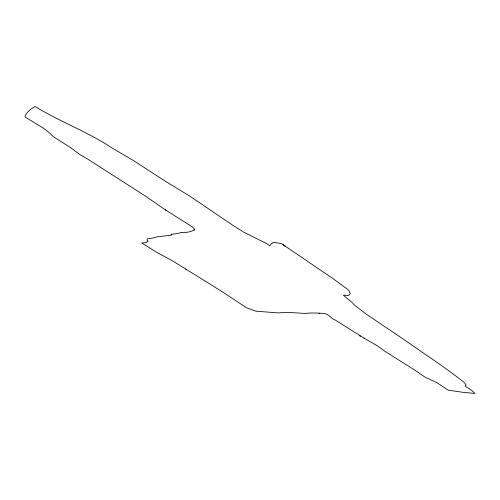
<?xml version="1.0" encoding="UTF-8"?>
<svg xmlns="http://www.w3.org/2000/svg" width="500" height="500" viewBox="0 0 500 500"><rect width="100%" height="100%" fill="white"/><g stroke="black" fill="none" stroke-linecap="round" stroke-linejoin="round"><path stroke-width="0.75" d="M364.319 338.306L335.231 320.031C331.1 318.781 328.569 313.744 324.144 313.463C317.706 313.038 311.231 312.731 304.831 313.406C296.106 313.012 287.181 311.962 278.812 312.931L256.069 311.2L246.556 307.794L222.463 291.925L199.037 277.269L171.606 260.3L157.487 252.787L141.794 242.931L146.806 242.488L147.137 241.594L148.131 241.375L147.144 240.225L147.044 239.275L148.1 238.475L150.225 238.606L158.138 236.656L170.012 235.375L171.788 234.938L171 234.3L177.963 233.487L180.456 232.644C185.044 232.544 190.056 232.481 193.988 229.931L194.875 229.831L194.725 229.294L192.306 226.906L165.637 210.031L144.488 195.475L87.513 158.988L80.3 154.8L70.425 147.55L53.288 136.644L50.038 133.375L43.244 128.031L25.2 117.075L25 116.337C26.525 112.381 30.069 109.456 33.719 107.306L34.938 106.438C60.081 121.769 87.963 131.956 112.325 148.131L133.494 160.581L166.05 181.7L189.387 195.844L232.794 225.25L244.1 232.375L266.8 243.656L269.725 245.75L271.562 243.5L272.812 243.044L272.894 242.475L274.756 242.406L281.756 243.8L285.131 246.106M282.981 244.644L332.463 278.238L346.613 288.594L349.062 290.694L350.269 293.669L348.644 295.462L343.363 295.238L353.062 303.35L353.775 304.525L365.594 313.681L404.4 339.862C424.375 353.919 444.931 367.181 464.094 382.362L466.194 385.025L465.181 385.781L465.4 386.325L471.775 390.425L475 393.475L462.975 392.312L448.181 390.144L437.019 382.7L425.213 377.244L413.312 369.144L385.219 351.525L377.75 346.087L363.95 338.062M319.206 313.25L319.55 313.288M193.85 229.931L194.325 229.938M186.637 269.831L185.65 269.106M359.6 335.819L360.575 336.25M165.362 209.781L166.1 210.294"/></g></svg>
